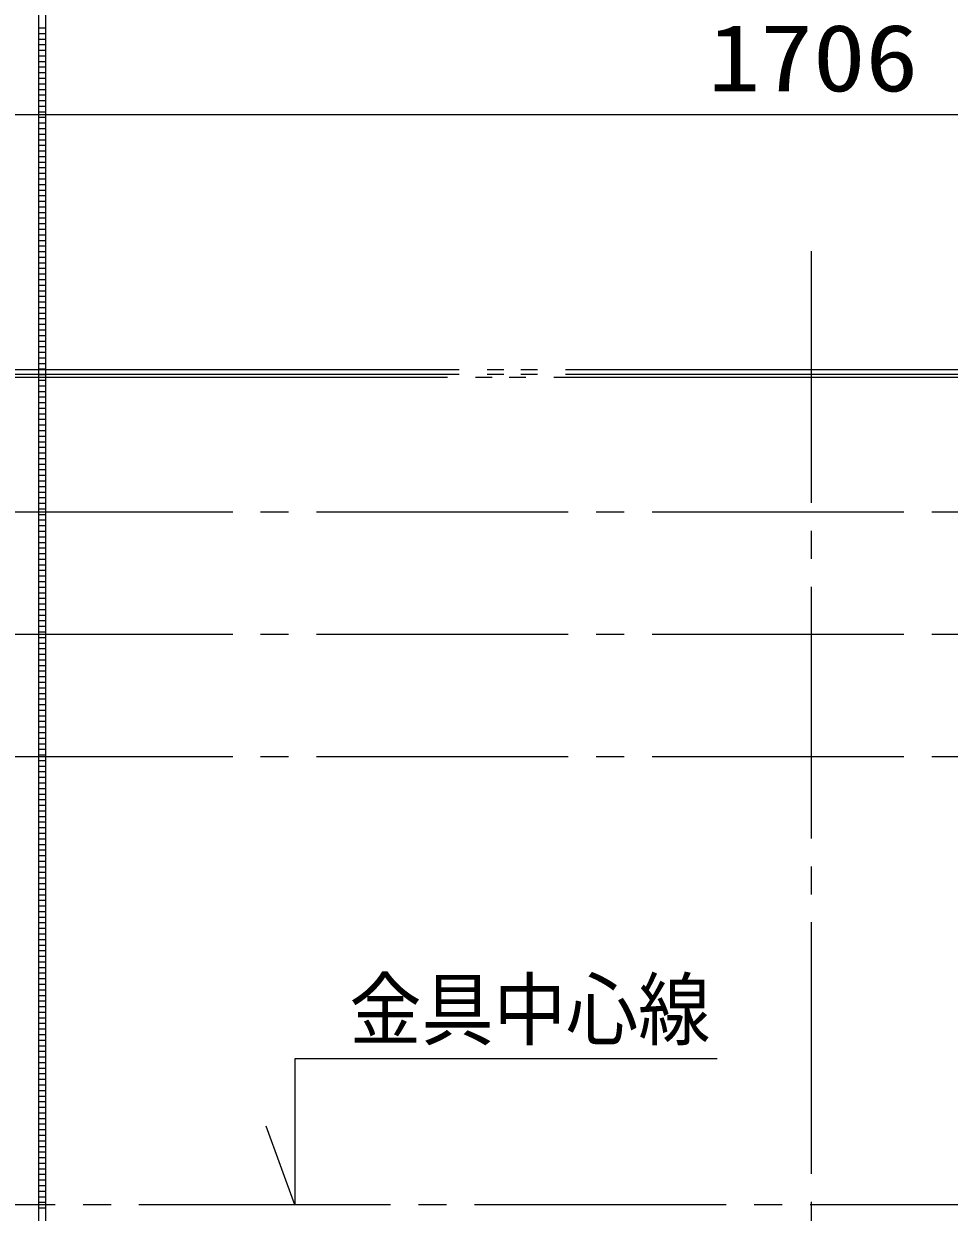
# Model space of a CAD drawing. Units: millimetres on the paper. Extents: x -384 to 384, y -238 to 239.
# Drawn here: x -88.59 to -55.49, y -130.22 to -87.72 of the extents above; entities that cross this region are included whole.
import ezdxf
from ezdxf.enums import TextEntityAlignment as Align

# ---------------------------------------------------------------- set-up
doc = ezdxf.new("R2010")
doc.units = ezdxf.units.MM
doc.linetypes.add('CHAIN2', pattern=[12, 9, -1, 1, -1])
doc.linetypes.add('LONG_DOUBLE_CHAIN', pattern=[21.8, 18, -1, 0.6, -0.6, 0.6, -1])
for name, color, linetype in [('0-1_GAIKEI', 7, 'Continuous'), ('0-4_0', 1, 'Continuous'), ('0-5_SUNPO', 3, 'Continuous')]:
    doc.layers.add(name, color=color, linetype=linetype)
doc.styles.add('ＭＳ ゴシック', font='')
doc.styles.get('ＭＳ ゴシック').set_extended_font_data('MS Gothic')

msp = doc.modelspace()

# ---------------------------------------------------------------- linework, layer by layer
at = {"layer": '0-1_GAIKEI'}
for p, q in [((-87.801, -87.879), (-88.063, -87.879)), ((-87.801, -88.079), (-88.063, -88.079)), ((-87.801, -88.279), (-88.063, -88.279)), ((-87.801, -88.479), (-88.063, -88.479)), ((-87.801, -88.679), (-88.063, -88.679)), ((-87.801, -88.879), (-88.063, -88.879)), ((-87.801, -89.079), (-88.063, -89.079)), ((-87.801, -89.279), (-88.063, -89.279)), ((-87.801, -89.479), (-88.063, -89.479)), ((-87.801, -89.679), (-88.063, -89.679)), ((-87.801, -89.879), (-88.063, -89.879)), ((-87.801, -90.079), (-88.063, -90.079)), ((-87.801, -90.279), (-88.063, -90.279)), ((-87.801, -90.479), (-88.063, -90.479)), ((-87.801, -90.679), (-88.063, -90.679)), ((-87.801, -90.879), (-88.063, -90.879)), ((-87.801, -91.079), (-88.063, -91.079)), ((-87.801, -91.279), (-88.063, -91.279)), ((-87.801, -91.479), (-88.063, -91.479)), ((-87.801, -91.679), (-88.063, -91.679)), ((-87.801, -91.879), (-88.063, -91.879)), ((-87.801, -92.079), (-88.063, -92.079)), ((-87.801, -92.279), (-88.063, -92.279)), ((-87.801, -92.479), (-88.063, -92.479)), ((-87.801, -92.679), (-88.063, -92.679)), ((-87.801, -92.879), (-88.063, -92.879)), ((-87.801, -93.079), (-88.063, -93.079)), ((-87.801, -93.279), (-88.063, -93.279)), ((-87.801, -93.479), (-88.063, -93.479)), ((-87.801, -93.679), (-88.063, -93.679)), ((-87.801, -93.879), (-88.063, -93.879)), ((-87.801, -94.079), (-88.063, -94.079)), ((-87.801, -94.279), (-88.063, -94.279)), ((-87.801, -94.479), (-88.063, -94.479)), ((-87.801, -94.679), (-88.063, -94.679)), ((-87.801, -94.879), (-88.063, -94.879)), ((-87.801, -95.079), (-88.063, -95.079)), ((-87.801, -95.279), (-88.063, -95.279)), ((-87.801, -95.479), (-88.063, -95.479)), ((-87.801, -95.679), (-88.063, -95.679)), ((-87.801, -95.879), (-88.063, -95.879)), ((-87.801, -96.079), (-88.063, -96.079)), ((-87.801, -96.279), (-88.063, -96.279)), ((-87.801, -96.479), (-88.063, -96.479)), ((-87.801, -96.679), (-88.063, -96.679)), ((-87.801, -96.879), (-88.063, -96.879)), ((-87.801, -97.079), (-88.063, -97.079)), ((-87.801, -97.279), (-88.063, -97.279)), ((-87.801, -97.479), (-88.063, -97.479)), ((-87.801, -97.679), (-88.063, -97.679)), ((-87.801, -97.879), (-88.063, -97.879)), ((-87.801, -98.079), (-88.063, -98.079)), ((-87.801, -98.279), (-88.063, -98.279)), ((-87.801, -98.479), (-88.063, -98.479)), ((-87.801, -98.679), (-88.063, -98.679)), ((-87.801, -98.879), (-88.063, -98.879)), ((-87.801, -99.079), (-88.063, -99.079)), ((-87.801, -99.279), (-88.063, -99.279)), ((-87.801, -99.479), (-88.063, -99.479)), ((-87.801, -99.679), (-88.063, -99.679)), ((-87.801, -99.879), (-88.063, -99.879)), ((-87.801, -100.079), (-88.063, -100.079)), ((-87.801, -100.279), (-88.063, -100.279)), ((-87.801, -100.479), (-88.063, -100.479)), ((-87.801, -100.679), (-88.063, -100.679)), ((-87.801, -100.879), (-88.063, -100.879)), ((-87.801, -101.079), (-88.063, -101.079)), ((-87.801, -101.279), (-88.063, -101.279)), ((-87.801, -101.479), (-88.063, -101.479)), ((-87.801, -101.679), (-88.063, -101.679)), ((-87.801, -101.879), (-88.063, -101.879)), ((-87.801, -102.079), (-88.063, -102.079)), ((-87.801, -102.279), (-88.063, -102.279)), ((-87.801, -102.479), (-88.063, -102.479)), ((-87.801, -102.679), (-88.063, -102.679)), ((-87.801, -102.879), (-88.063, -102.879)), ((-87.801, -103.079), (-88.063, -103.079)), ((-87.801, -103.279), (-88.063, -103.279)), ((-87.801, -103.479), (-88.063, -103.479)), ((-87.801, -103.679), (-88.063, -103.679)), ((-87.801, -103.879), (-88.063, -103.879)), ((-87.801, -104.079), (-88.063, -104.079)), ((-87.801, -104.279), (-88.063, -104.279)), ((-87.801, -104.479), (-88.063, -104.479)), ((-87.801, -104.679), (-88.063, -104.679)), ((-87.801, -104.879), (-88.063, -104.879)), ((-87.801, -105.079), (-88.063, -105.079)), ((-87.801, -105.279), (-88.063, -105.279)), ((-87.801, -105.479), (-88.063, -105.479)), ((-87.801, -105.679), (-88.063, -105.679)), ((-87.801, -105.879), (-88.063, -105.879)), ((-87.801, -106.079), (-88.063, -106.079)), ((-87.801, -106.279), (-88.063, -106.279)), ((-87.801, -106.479), (-88.063, -106.479)), ((-87.801, -106.679), (-88.063, -106.679)), ((-87.801, -106.879), (-88.063, -106.879)), ((-87.801, -107.079), (-88.063, -107.079)), ((-87.801, -107.279), (-88.063, -107.279)), ((-87.801, -107.479), (-88.063, -107.479)), ((-87.801, -107.679), (-88.063, -107.679)), ((-87.801, -107.879), (-88.063, -107.879)), ((-87.801, -108.079), (-88.063, -108.079)), ((-87.801, -108.279), (-88.063, -108.279)), ((-87.801, -108.479), (-88.063, -108.479)), ((-87.801, -108.679), (-88.063, -108.679)), ((-87.801, -108.879), (-88.063, -108.879)), ((-87.801, -109.079), (-88.063, -109.079)), ((-87.801, -109.279), (-88.063, -109.279)), ((-87.801, -109.479), (-88.063, -109.479)), ((-87.801, -109.679), (-88.063, -109.679)), ((-87.801, -109.879), (-88.063, -109.879)), ((-87.801, -110.079), (-88.063, -110.079)), ((-87.801, -110.279), (-88.063, -110.279)), ((-87.801, -110.479), (-88.063, -110.479)), ((-87.801, -110.679), (-88.063, -110.679)), ((-87.801, -110.879), (-88.063, -110.879)), ((-87.801, -111.079), (-88.063, -111.079)), ((-87.801, -111.279), (-88.063, -111.279)), ((-87.801, -111.479), (-88.063, -111.479)), ((-87.801, -111.679), (-88.063, -111.679)), ((-87.801, -111.879), (-88.063, -111.879)), ((-87.801, -112.079), (-88.063, -112.079)), ((-87.801, -112.279), (-88.063, -112.279)), ((-87.801, -112.479), (-88.063, -112.479)), ((-87.801, -112.679), (-88.063, -112.679)), ((-87.801, -112.879), (-88.063, -112.879)), ((-87.801, -113.079), (-88.063, -113.079)), ((-87.801, -113.279), (-88.063, -113.279)), ((-87.801, -113.479), (-88.063, -113.479)), ((-87.801, -113.679), (-88.063, -113.679)), ((-87.801, -113.879), (-88.063, -113.879)), ((-87.801, -114.079), (-88.063, -114.079)), ((-87.801, -114.279), (-88.063, -114.279)), ((-87.801, -114.479), (-88.063, -114.479)), ((-87.801, -114.679), (-88.063, -114.679)), ((-87.801, -114.879), (-88.063, -114.879)), ((-87.801, -115.079), (-88.063, -115.079)), ((-87.801, -115.279), (-88.063, -115.279)), ((-87.801, -115.479), (-88.063, -115.479)), ((-87.801, -115.679), (-88.063, -115.679)), ((-87.801, -115.879), (-88.063, -115.879)), ((-87.801, -116.079), (-88.063, -116.079)), ((-87.801, -116.279), (-88.063, -116.279)), ((-87.801, -116.479), (-88.063, -116.479)), ((-87.801, -116.679), (-88.063, -116.679)), ((-87.801, -116.879), (-88.063, -116.879)), ((-87.801, -117.079), (-88.063, -117.079)), ((-87.801, -117.279), (-88.063, -117.279)), ((-87.801, -117.479), (-88.063, -117.479)), ((-87.801, -117.679), (-88.063, -117.679)), ((-87.801, -117.879), (-88.063, -117.879)), ((-87.801, -118.079), (-88.063, -118.079)), ((-87.801, -118.279), (-88.063, -118.279)), ((-87.801, -118.479), (-88.063, -118.479)), ((-87.801, -118.679), (-88.063, -118.679)), ((-87.801, -118.879), (-88.063, -118.879)), ((-87.801, -119.079), (-88.063, -119.079)), ((-87.801, -119.279), (-88.063, -119.279)), ((-87.801, -119.479), (-88.063, -119.479)), ((-87.801, -119.679), (-88.063, -119.679)), ((-87.801, -119.879), (-88.063, -119.879)), ((-87.801, -120.079), (-88.063, -120.079)), ((-87.801, -120.279), (-88.063, -120.279)), ((-87.801, -120.479), (-88.063, -120.479)), ((-87.801, -120.679), (-88.063, -120.679)), ((-87.801, -120.879), (-88.063, -120.879)), ((-87.801, -121.079), (-88.063, -121.079)), ((-87.801, -121.279), (-88.063, -121.279)), ((-87.801, -121.479), (-88.063, -121.479)), ((-87.801, -121.679), (-88.063, -121.679)), ((-87.801, -121.879), (-88.063, -121.879)), ((-87.801, -122.079), (-88.063, -122.079)), ((-87.801, -122.279), (-88.063, -122.279)), ((-87.801, -122.479), (-88.063, -122.479)), ((-87.801, -122.679), (-88.063, -122.679)), ((-87.801, -122.879), (-88.063, -122.879)), ((-87.801, -123.079), (-88.063, -123.079)), ((-87.801, -123.279), (-88.063, -123.279)), ((-87.801, -123.479), (-88.063, -123.479)), ((-87.801, -123.679), (-88.063, -123.679)), ((-87.801, -123.879), (-88.063, -123.879)), ((-87.801, -124.079), (-88.063, -124.079)), ((-87.801, -124.279), (-88.063, -124.279)), ((-87.801, -124.479), (-88.063, -124.479)), ((-87.801, -124.679), (-88.063, -124.679)), ((-87.801, -124.879), (-88.063, -124.879)), ((-87.801, -125.079), (-88.063, -125.079)), ((-87.801, -125.279), (-88.063, -125.279)), ((-87.801, -125.479), (-88.063, -125.479)), ((-87.801, -125.679), (-88.063, -125.679)), ((-87.801, -125.879), (-88.063, -125.879)), ((-87.801, -126.079), (-88.063, -126.079)), ((-87.801, -126.279), (-88.063, -126.279)), ((-87.801, -126.479), (-88.063, -126.479)), ((-87.801, -126.679), (-88.063, -126.679)), ((-87.801, -126.879), (-88.063, -126.879)), ((-87.801, -127.079), (-88.063, -127.079)), ((-87.801, -127.279), (-88.063, -127.279)), ((-87.801, -127.479), (-88.063, -127.479)), ((-87.801, -127.679), (-88.063, -127.679)), ((-87.801, -127.879), (-88.063, -127.879)), ((-87.801, -128.079), (-88.063, -128.079)), ((-87.801, -128.279), (-88.063, -128.279)), ((-87.801, -128.479), (-88.063, -128.479)), ((-87.801, -128.679), (-88.063, -128.679)), ((-87.801, -128.879), (-88.063, -128.879)), ((-87.801, -129.079), (-88.063, -129.079)), ((-87.801, -129.279), (-88.063, -129.279)), ((-87.801, -129.479), (-88.063, -129.479)), ((-87.801, -129.679), (-88.063, -129.679)), ((-87.801, -129.879), (-88.063, -129.879)), ((-87.801, -130.079), (-88.063, -130.079))]:
    msp.add_line(p, q, dxfattribs=at)
at = {"layer": '0-1_GAIKEI', "linetype": 'LONG_DOUBLE_CHAIN'}
msp.add_line((-7.612, -100.261), (-113.233, -100.261), dxfattribs=at)
at = {"layer": '0-1_GAIKEI'}
msp.add_lwpolyline([(-87.801, -225.979), (-87.801, -62.773), (-88.063, -62.773), (-88.063, -225.979)], close=True, dxfattribs=at)
at = {"layer": '0-1_GAIKEI', "linetype": 'LONG_DOUBLE_CHAIN'}
msp.add_lwpolyline([(-113.233, -100.361), (-7.612, -100.361), (-7.612, -100.099), (-113.233, -100.099)], close=True, dxfattribs=at)
at = {"layer": '0-4_0', "linetype": 'CHAIN2'}
for p, q in [((-60.422, -95.855), (-60.422, -166.782)), ((-102.116, -105.178), (-0.6, -105.178)), ((-102.116, -109.553), (-0.6, -109.553)), ((-102.116, -113.928), (-0.6, -113.928)), ((8.533, -129.962), (-117.608, -129.962))]:
    msp.add_line(p, q, dxfattribs=at)
at = {"layer": '0-4_0'}
for p, q in [((-63.789, -124.734), (-78.893, -124.734)), ((-78.893, -124.734), (-78.893, -129.962)), ((-78.893, -129.962), (-79.919, -127.143))]:
    msp.add_line(p, q, dxfattribs=at)
at = {"layer": '0-5_SUNPO'}
msp.add_line((-95.741, -90.972), (-25.095, -90.972), dxfattribs=at)

# ---------------------------------------------------------------- texts
at = {"layer": '0-4_0', "color": 2, "style": 'ＭＳ ゴシック', "width": 0.9}
msp.add_text('金具中心線', height=2.104, dxfattribs=at).set_placement((-76.945, -124.658), align=Align.BOTTOM_LEFT)
at = {"layer": '0-5_SUNPO', "style": 'ＭＳ ゴシック', "width": 1.15}
msp.add_text('1706', height=2.405, dxfattribs=at).set_placement((-64.125, -90.862), align=Align.BOTTOM_LEFT)

doc.saveas('drawing.dxf')
